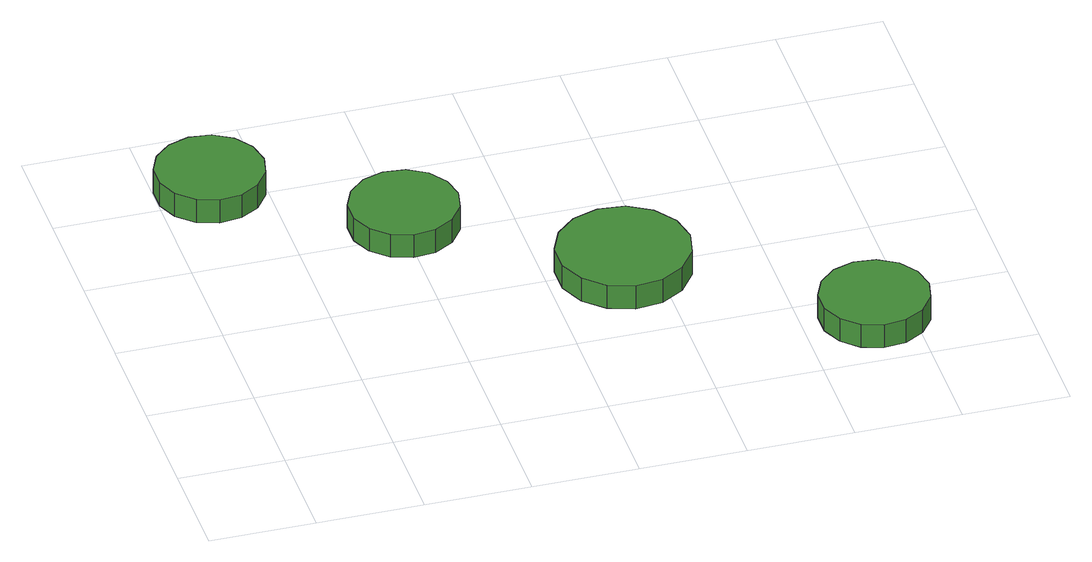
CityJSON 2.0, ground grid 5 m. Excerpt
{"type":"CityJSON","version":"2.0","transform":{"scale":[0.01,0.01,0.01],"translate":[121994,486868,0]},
"CityObjects":{
"tree1":{"type":"SolitaryVegetationObject","attributes":{"function":"something"},"geometry":[{"type":"MultiSurface","lod":"1","boundaries":[[[0,1,2,3,4,5,6,7,8,9,10,11,12,13,14]],[[15,16,17,18,19,20,21,22,23,24,25,26,27,28,29]],[[0,29,28,1]],[[1,28,27,2]],[[2,27,26,3]],[[3,26,25,4]],[[4,25,24,5]],[[5,24,23,6]],[[6,23,22,7]],[[7,22,21,8]],[[8,21,20,9]],[[9,20,19,10]],[[10,19,18,11]],[[11,18,17,12]],[[12,17,16,13]],[[13,16,15,14]],[[14,15,29,0]]]}]},
"tree2":{"type":"SolitaryVegetationObject","attributes":{"function":"something"},"geometry":[{"type":"MultiSurface","lod":"1","boundaries":[[[30,31,32,33,34,35,36,37,38,39,40,41,42,43,44]],[[45,46,47,48,49,50,51,52,53,54,55,56,57,58,59]],[[30,59,58,31]],[[31,58,57,32]],[[32,57,56,33]],[[33,56,55,34]],[[34,55,54,35]],[[35,54,53,36]],[[36,53,52,37]],[[37,52,51,38]],[[38,51,50,39]],[[39,50,49,40]],[[40,49,48,41]],[[41,48,47,42]],[[42,47,46,43]],[[43,46,45,44]],[[44,45,59,30]]]}]},
"tree3":{"type":"SolitaryVegetationObject","attributes":{"function":"something"},"geometry":[{"type":"MultiSurface","lod":"1","boundaries":[[[60,61,62,63,64,65,66,67,68,69,70,71,72,73,74]],[[75,76,77,78,79,80,81,82,83,84,85,86,87,88,89]],[[60,89,88,61]],[[61,88,87,62]],[[62,87,86,63]],[[63,86,85,64]],[[64,85,84,65]],[[65,84,83,66]],[[66,83,82,67]],[[67,82,81,68]],[[68,81,80,69]],[[69,80,79,70]],[[70,79,78,71]],[[71,78,77,72]],[[72,77,76,73]],[[73,76,75,74]],[[74,75,89,60]]]}]},
"tree4":{"type":"SolitaryVegetationObject","attributes":{"function":"something"},"geometry":[{"type":"MultiSurface","lod":"1","boundaries":[[[90,91,92,93,94,95,96,97,98,99,100,101,102,103,104]],[[105,106,107,108,109,110,111,112,113,114,115,116,117,118,119]],[[90,119,118,91]],[[91,118,117,92]],[[92,117,116,93]],[[93,116,115,94]],[[94,115,114,95]],[[95,114,113,96]],[[96,113,112,97]],[[97,112,111,98]],[[98,111,110,99]],[[99,110,109,100]],[[100,109,108,101]],[[101,108,107,102]],[[102,107,106,103]],[[103,106,105,104]],[[104,105,119,90]]]}]}
},
"vertices":[
[504,2083,219],[482,2186,219],[421,2271,219],[330,2324,219],[225,2335,219],[125,2302,219],[47,2232,219],[4,2136,219],[4,2031,219],[47,1935,219],[125,1864,219],[225,1832,219],[330,1843,219],[421,1895,219],[482,1980,219],[482,1980,94],[421,1895,94],[330,1843,94],[225,1832,94],[125,1864,94],[47,1935,94],[4,2031,94],[4,2136,94],[47,2232,94],[125,2302,94],[225,2335,94],[330,2324,94],[421,2271,94],[482,2186,94],[504,2083,94],
[1264,1589,217],[1242,1691,217],[1180,1777,217],[1089,1829,217],[984,1840,217],[884,1808,217],[806,1737,217],[763,1641,217],[763,1536,217],[806,1440,217],[884,1369,217],[984,1337,217],[1089,1348,217],[1180,1401,217],[1242,1486,217],[1242,1486,92],[1180,1401,92],[1089,1348,92],[984,1337,92],[884,1369,92],[806,1440,92],[763,1536,92],[763,1641,92],[806,1737,92],[884,1808,92],[984,1840,92],[1089,1829,92],[1180,1777,92],[1242,1691,92],[1264,1589,92],
[2168,993,216],[2141,1119,216],[2065,1223,216],[1954,1288,216],[1826,1301,216],[1703,1261,216],[1608,1175,216],[1555,1058,216],[1555,929,216],[1608,811,216],[1703,725,216],[1826,685,216],[1954,699,216],[2065,763,216],[2141,867,216],[2141,867,91],[2065,763,91],[1954,699,91],[1826,685,91],[1703,725,91],[1608,811,91],[1555,929,91],[1555,1058,91],[1608,1175,91],[1703,1261,91],[1826,1301,91],[1954,1288,91],[2065,1223,91],[2141,1119,91],[2168,993,91],
[3088,341,216],[3066,444,216],[3004,529,216],[2913,582,216],[2808,593,216],[2708,560,216],[2630,490,216],[2587,394,216],[2587,289,216],[2630,193,216],[2708,122,216],[2808,90,216],[2913,101,216],[3004,153,216],[3066,238,216],[3066,238,91],[3004,153,91],[2913,101,91],[2808,90,91],[2708,122,91],[2630,193,91],[2587,289,91],[2587,394,91],[2630,490,91],[2708,560,91],[2808,593,91],[2913,582,91],[3004,529,91],[3066,444,91],[3088,341,91]
]}
